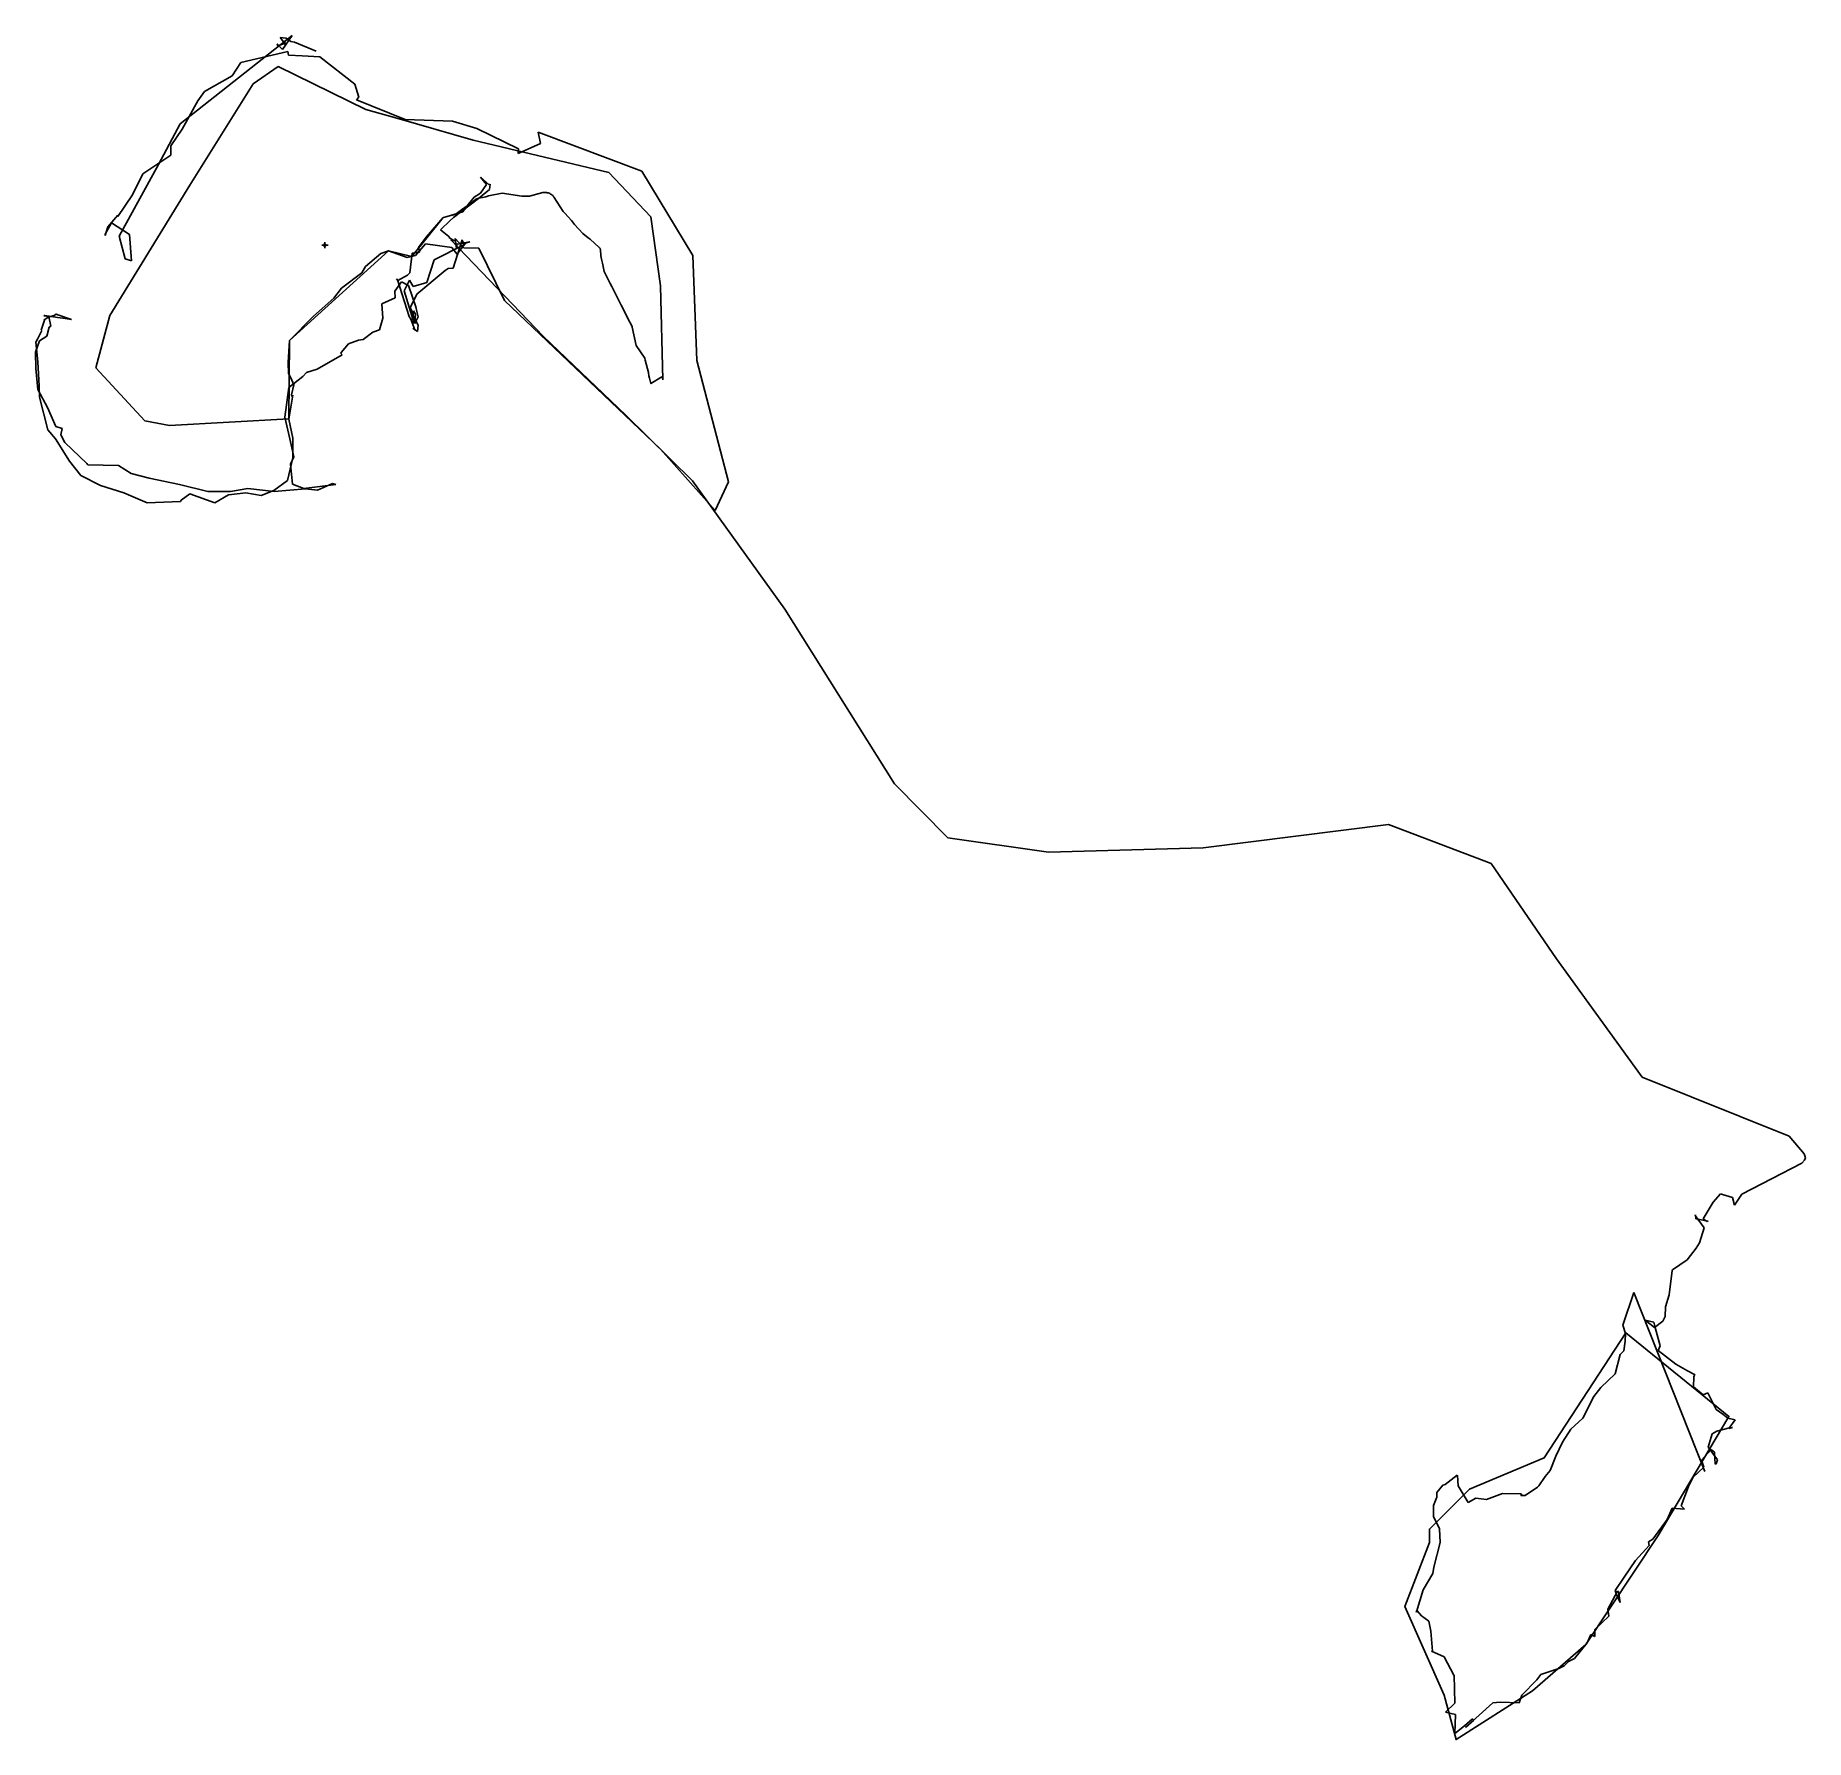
# Model space of a CAD drawing. Extents: x 547932 to 548651, y 1846278 to 1846970.
import ezdxf

# ---------------------------------------------------------------- set-up
doc = ezdxf.new("R2010")
doc.units = 0
for name, color, linetype in [('Default', 7, 'Continuous'), ('Level 1', 7, 'Continuous'), ('Level 11', 7, 'Continuous'), ('Level 25', 7, 'Continuous'), ('Unknown_Line_Type', 7, 'Continuous'), ('Unknown_Point_Feature', 7, 'Continuous')]:
    doc.layers.add(name, color=color, linetype=linetype)

# ---------------------------------------------------------------- blocks, each defined once
blk = doc.blocks.new('POINT_DISPLAY')
at = {"layer": 'Default'}
blk.add_line((0, 0), (0, 0), dxfattribs=at)

msp = doc.modelspace()

# ---------------------------------------------------------------- linework, layer by layer
at = {"layer": 'Level 1'}
msp.add_lwpolyline([(548577.7, 1846443.06), (548619.52, 1846409.12), (548590.83, 1846360.8), (548561.41, 1846316.63), (548539.82, 1846297.76), (548508.8, 1846277.99), (548504, 1846296), (548488, 1846332), (548498, 1846358), (548498, 1846363.39), (548514.31, 1846379.67), (548544.59, 1846392.3)], close=True, dxfattribs=at)
at = {"layer": 'Level 11'}
for p, q in [((548049.15, 1846884.45), (548048.53, 1846884.45)), ((548049.78, 1846885.08), (548049.15, 1846884.45)), ((548049.15, 1846884.45), (548049.78, 1846883.83)), ((548049.78, 1846885.7), (548049.78, 1846885.08)), ((548050.4, 1846884.45), (548049.78, 1846885.08)), ((548049.78, 1846883.83), (548050.4, 1846884.45)), ((548049.78, 1846883.83), (548049.78, 1846883.2)), ((548051.03, 1846884.45), (548050.4, 1846884.45))]:
    msp.add_line(p, q, dxfattribs=at)
msp.add_circle((548049.78, 1846884.45), 0.15, dxfattribs=at)
at = {"layer": 'Level 25'}
msp.add_lwpolyline([(548186.97, 1846829.86), (548186, 1846868), (548182, 1846896), (548165, 1846914), (548110, 1846927), (548079, 1846936), (548066.44, 1846939.46), (548030.8, 1846956.89), (548020.71, 1846949.86), (547994.9, 1846908.76), (547962.5, 1846855.95), (547956.87, 1846834.66), (547976.67, 1846813.19), (547986.65, 1846811.29), (548035.16, 1846814.01), (548035.39, 1846845.73), (548075.64, 1846882.11), (548085.02, 1846879.91), (548097.78, 1846895.68), (548102.61, 1846896.95), (548102.65, 1846896.98), (548102.68, 1846897.01), (548102.72, 1846897.04), (548102.75, 1846897.06), (548103.55, 1846897.54), (548105.22, 1846898.73), (548109.85, 1846902.03), (548110.94, 1846902.92), (548111.08, 1846903.03), (548111.22, 1846903.13), (548111.38, 1846903.22), (548111.55, 1846903.31), (548111.72, 1846903.38), (548111.9, 1846903.44), (548112.08, 1846903.49), (548112.27, 1846903.53), (548114.38, 1846903.9), (548115.08, 1846904.08), (548116.17, 1846904.43), (548121.72, 1846905.48), (548129.64, 1846904.39), (548132.82, 1846904.37), (548138.18, 1846905.87), (548139.3, 1846905.84), (548139.66, 1846905.81), (548140.02, 1846905.74), (548140.37, 1846905.65), (548140.72, 1846905.52), (548141.05, 1846905.38), (548141.36, 1846905.2), (548141.67, 1846905.01), (548141.95, 1846904.79), (548142.21, 1846904.55), (548142.45, 1846904.29), (548142.68, 1846904.02), (548142.86, 1846903.76), (548146.51, 1846898.16), (548146.72, 1846897.84), (548147.11, 1846897.37), (548149.78, 1846894.47), (548151.1, 1846892.81), (548154.49, 1846889.21), (548156.64, 1846887.41), (548157.37, 1846886.82), (548161.11, 1846883.55), (548161.19, 1846883.47), (548161.26, 1846883.38), (548161.32, 1846883.29), (548161.38, 1846883.2), (548161.43, 1846883.1), (548161.47, 1846883), (548161.51, 1846882.89), (548161.53, 1846882.78), (548161.55, 1846882.68), (548161.79, 1846880.13), (548162.04, 1846878.77), (548162.38, 1846877.12), (548163.16, 1846873.72), (548165.58, 1846868.85), (548166.2, 1846867.67), (548170.02, 1846860.04), (548171.86, 1846856.42), (548172.71, 1846854.71), (548174.41, 1846851.41), (548174.51, 1846851.17), (548176.14, 1846843.76), (548176.14, 1846843.76), (548179.55, 1846838.63), (548179.72, 1846837.81), (548181.11, 1846832.81), (548181.24, 1846831.46), (548181.43, 1846830.53), (548182.05, 1846828.26), (548186.51, 1846830.97), (548186.74, 1846830.6), (548186.97, 1846829.86)], dxfattribs=at)
at = {"layer": 'Unknown_Line_Type'}
for p, q in [((547991.06, 1846933.64), (548036.46, 1846969.57)), ((548034.71, 1846963.09), (548015.68, 1846958.59)), ((548032.59, 1846963.85), (548030.42, 1846966.09)), ((548030.42, 1846966.09), (548030.64, 1846965.29)), ((548030.64, 1846965.29), (548033.42, 1846966.33)), ((548033.34, 1846966.48), (548031.68, 1846968.66)), ((548031.68, 1846968.66), (548034.06, 1846968.51)), ((548036.46, 1846969.57), (548032.59, 1846963.85)), ((548033.89, 1846965.69), (548033.21, 1846967.34)), ((548033.21, 1846967.34), (548033.34, 1846966.48)), ((548033.42, 1846966.33), (548033.35, 1846965.87)), ((548033.35, 1846965.87), (548033.89, 1846965.69)), ((548034.06, 1846968.51), (548035.94, 1846967.03)), ((548035.04, 1846961.59), (548034.71, 1846963.09)), ((548035.94, 1846967.03), (548037.43, 1846966.87)), ((548037.43, 1846966.87), (548046.29, 1846963.11)), ((548015.68, 1846958.59), (548012.2, 1846953.1)), ((548040.56, 1846961.24), (548035.04, 1846961.59)), ((548047.73, 1846960.89), (548040.56, 1846961.24)), ((548061.87, 1846949.8), (548047.73, 1846960.89)), ((548012.2, 1846953.1), (548000.89, 1846946.74)), ((548063.47, 1846944.5), (548061.87, 1846949.8)), ((547998.16, 1846943.02), (547991.9, 1846931.54)), ((548000.89, 1846946.74), (547998.16, 1846943.02)), ((548062.61, 1846943.41), (548063.47, 1846944.5)), ((548082.36, 1846935.46), (548062.61, 1846943.41)), ((548101.61, 1846934.8), (548082.36, 1846935.46)), ((548111.47, 1846931.8), (548101.61, 1846934.8)), ((547982.21, 1846917.14), (547991.06, 1846933.64)), ((547991.9, 1846931.54), (547987.2, 1846924.75)), ((548128.34, 1846923.48), (548111.47, 1846931.8)), ((548178.45, 1846914.49), (548136.31, 1846930.24)), ((548136.31, 1846930.24), (548137.27, 1846925.64)), ((547987.2, 1846920.98), (547975.94, 1846913.39)), ((547987.2, 1846924.75), (547987.2, 1846920.98)), ((548137.27, 1846925.64), (548128.2, 1846921.65)), ((548128.2, 1846921.65), (548128.34, 1846923.48)), ((547966.25, 1846888.16), (547982.21, 1846917.14)), ((547975.94, 1846913.39), (547971.75, 1846904.82)), ((548199.09, 1846880.31), (548178.45, 1846914.49)), ((548112.96, 1846905.53), (548110.31, 1846903.9)), ((548112.14, 1846903.4), (548116.62, 1846907.08)), ((548116.46, 1846908.97), (548112.88, 1846912.05)), ((548112.88, 1846912.05), (548115.32, 1846909.04)), ((548115.32, 1846909.04), (548112.96, 1846905.53)), ((548116.78, 1846909.2), (548116.46, 1846908.97)), ((548116.62, 1846907.08), (548116.78, 1846909.2)), ((547971.75, 1846904.82), (547965.76, 1846896.13)), ((548101.93, 1846895.62), (548112.14, 1846903.4)), ((548107, 1846899.79), (548105.7, 1846897.97)), ((548110.31, 1846903.9), (548107, 1846899.79)), ((547961.74, 1846891.82), (547960.56, 1846888.43)), ((547960.61, 1846888.92), (547963.1, 1846893.51)), ((547965.73, 1846896.66), (547961.74, 1846891.82)), ((547963.1, 1846893.51), (547970.41, 1846888.81)), ((547965.76, 1846896.13), (547965.73, 1846896.66)), ((548097.78, 1846895.68), (548090.87, 1846887.66)), ((548096.62, 1846890.61), (548100.55, 1846894.5)), ((548098.38, 1846895.8), (548097.78, 1846895.68)), ((548105.7, 1846897.97), (548098.38, 1846895.8)), ((548100.55, 1846894.5), (548101.93, 1846895.62)), ((547960.56, 1846888.43), (547960.61, 1846888.92)), ((547968.73, 1846878.87), (547966.25, 1846888.16)), ((547970.41, 1846888.81), (547971.22, 1846878.08)), ((548086.58, 1846880.29), (548090.54, 1846885.03)), ((548088.85, 1846884.98), (548087.79, 1846883.45)), ((548090.87, 1846887.66), (548088.85, 1846884.98)), ((548090.54, 1846885.03), (548101.33, 1846883.48)), ((548106.1, 1846884.61), (548094.17, 1846878.47)), ((548100.08, 1846887.96), (548096.62, 1846890.61)), ((548100.45, 1846887.32), (548100.08, 1846887.96)), ((548102.41, 1846886.2), (548100.45, 1846887.32)), ((548138.44, 1846847.42), (548100.92, 1846886.6)), ((548100.92, 1846886.6), (548102.41, 1846886.2)), ((548101.85, 1846875.05), (548105.49, 1846886.57)), ((548103.13, 1846883.14), (548102.67, 1846887.16)), ((548102.67, 1846887.16), (548106.21, 1846883.35)), ((548103.35, 1846884.86), (548103.13, 1846883.14)), ((548103.24, 1846880.67), (548106.85, 1846885.22)), ((548108.6, 1846885.74), (548103.35, 1846884.86)), ((548105.49, 1846886.57), (548105.67, 1846885.32)), ((548105.67, 1846885.32), (548105.73, 1846886.21)), ((548105.73, 1846886.21), (548106.1, 1846884.61)), ((548106.85, 1846885.22), (548108.6, 1846885.74)), ((547971.22, 1846878.08), (547968.73, 1846878.87)), ((548066.28, 1846875.82), (548072.46, 1846881.11)), ((548072.46, 1846881.11), (548075.64, 1846882.11)), ((548075.64, 1846882.11), (548083.14, 1846879.46)), ((548083.14, 1846879.46), (548086.58, 1846880.29)), ((548085.16, 1846881.15), (548084.27, 1846873.26)), ((548088.22, 1846881.65), (548085.16, 1846881.15)), ((548087.79, 1846883.45), (548088.22, 1846881.65)), ((548094.17, 1846878.47), (548091.1, 1846869.25)), ((548101.33, 1846883.48), (548103.73, 1846880.35)), ((548103.73, 1846880.35), (548103.24, 1846880.67)), ((548106.21, 1846883.35), (548112.2, 1846883.19)), ((548112.2, 1846883.19), (548122.67, 1846861.98)), ((548200.73, 1846837.69), (548199.09, 1846880.31)), ((548056.46, 1846866.95), (548064.78, 1846873.17)), ((548064.78, 1846873.17), (548066.28, 1846875.82)), ((548080.86, 1846869.51), (548078.11, 1846865.81)), ((548079.32, 1846870.1), (548078.85, 1846870.8)), ((548078.85, 1846870.8), (548079.28, 1846870.37)), ((548079.28, 1846870.37), (548083.99, 1846855.54)), ((548083.34, 1846872.24), (548079.32, 1846870.1)), ((548083.66, 1846868.06), (548080.86, 1846869.51)), ((548084.05, 1846870.22), (548081.98, 1846865.91)), ((548084.27, 1846873.26), (548083.34, 1846872.24)), ((548085.64, 1846867.72), (548084.05, 1846870.22)), ((548087.04, 1846864.53), (548098.61, 1846874.21)), ((548098.61, 1846874.21), (548099.84, 1846874.95)), ((548099.84, 1846874.95), (548101.85, 1846875.05)), ((548045.08, 1846855.61), (548053.38, 1846862.92)), ((548053.38, 1846862.92), (548056.46, 1846866.95)), ((548078.34, 1846863.07), (548072.85, 1846860.64)), ((548078.11, 1846865.81), (548078.34, 1846863.07)), ((548081.98, 1846865.91), (548086.01, 1846852.68)), ((548086.72, 1846859.46), (548083.66, 1846868.06)), ((548084.31, 1846858.95), (548087.04, 1846864.53)), ((548091.1, 1846869.25), (548085.64, 1846867.72)), ((547935.67, 1846855.83), (547935.87, 1846855.86)), ((547937.75, 1846855.52), (547935.67, 1846855.83)), ((547937.44, 1846855.19), (547935.73, 1846854)), ((547935.87, 1846855.86), (547936.17, 1846855.85)), ((547936.17, 1846855.85), (547940.39, 1846855.29)), ((547939.94, 1846855.96), (547937.44, 1846855.19)), ((547938.6, 1846851.63), (547937.75, 1846855.52)), ((547940.91, 1846856.61), (547939.94, 1846855.96)), ((547940.39, 1846855.29), (547941.25, 1846855.09)), ((547940.92, 1846856.32), (547940.91, 1846856.61)), ((547946.9, 1846854.32), (547940.92, 1846856.32)), ((547941.25, 1846855.09), (547943.35, 1846854.84)), ((548035.39, 1846845.73), (548045.08, 1846855.61)), ((548072.85, 1846860.64), (548073.23, 1846854.86)), ((548083.99, 1846855.54), (548084.6, 1846854.38)), ((548085.34, 1846857.31), (548084.31, 1846858.95)), ((548084.93, 1846857.28), (548085.34, 1846857.31)), ((548087.66, 1846852.01), (548084.93, 1846857.28)), ((548085.3, 1846854.13), (548085.78, 1846857.76)), ((548086.21, 1846855.47), (548085.3, 1846854.13)), ((548085.78, 1846857.76), (548086.47, 1846856.51)), ((548085.96, 1846854.17), (548086.21, 1846855.47)), ((548086.47, 1846856.51), (548086.23, 1846852.68)), ((548086.23, 1846852.68), (548087.58, 1846855.39)), ((548087.09, 1846857.54), (548086.72, 1846859.46)), ((548087.58, 1846855.39), (548087.09, 1846857.54)), ((548122.67, 1846861.98), (548185.98, 1846801.65)), ((547934.93, 1846849.75), (547933.17, 1846846.29)), ((547935.98, 1846854.03), (547934.62, 1846849.99)), ((547934.62, 1846849.99), (547934.93, 1846849.75)), ((547935.73, 1846854), (547935.98, 1846854.03)), ((547936.86, 1846847.51), (547937.85, 1846851.22)), ((547937.85, 1846851.22), (547938.6, 1846851.63)), ((547943.35, 1846854.84), (547946.9, 1846854.32)), ((548069.26, 1846849.19), (548065.26, 1846846.13)), ((548071.94, 1846850.04), (548069.26, 1846849.19)), ((548073.23, 1846854.86), (548071.94, 1846850.04)), ((548084.6, 1846854.38), (548086.33, 1846850.07)), ((548086.33, 1846850.07), (548085.45, 1846850.76)), ((548085.45, 1846850.76), (548087.36, 1846849.43)), ((548086.01, 1846852.68), (548085.96, 1846854.17)), ((548087.36, 1846849.43), (548087.66, 1846852.01)), ((547932.28, 1846841.03), (547934, 1846845.63)), ((547932.4, 1846834.43), (547932.28, 1846841.03)), ((547933.17, 1846846.29), (547932.41, 1846845.09)), ((547932.41, 1846845.09), (547933.21, 1846837.12)), ((547934, 1846845.63), (547936.86, 1846847.51)), ((548034.88, 1846836.85), (548035.39, 1846845.73)), ((548056.33, 1846840.93), (548056.21, 1846840.5)), ((548059.28, 1846844.39), (548056.33, 1846840.93)), ((548063.36, 1846845.87), (548059.28, 1846844.39)), ((548065.26, 1846846.13), (548063.36, 1846845.87)), ((548171.87, 1846815.51), (548138.44, 1846847.42)), ((547933.32, 1846825.81), (547932.4, 1846834.43)), ((547933.21, 1846837.12), (547933.75, 1846827.25)), ((548034.93, 1846832.42), (548034.88, 1846836.85)), ((548046.6, 1846834.12), (548042.36, 1846832.78)), ((548056.79, 1846839.98), (548046.6, 1846834.12)), ((548056.21, 1846840.5), (548056.79, 1846839.98)), ((548213.52, 1846788.4), (548200.73, 1846837.69)), ((547933.75, 1846827.25), (547933.96, 1846822.82)), ((548035.11, 1846826.65), (548033.46, 1846814.59)), ((548035.93, 1846830.57), (548034.93, 1846832.42)), ((548040.77, 1846831.12), (548035.11, 1846826.65)), ((548037.2, 1846827.71), (548035.93, 1846830.57)), ((548036.28, 1846823.74), (548037.2, 1846827.71)), ((548042.36, 1846832.78), (548040.77, 1846831.12)), ((547937.2, 1846818.58), (547933.32, 1846825.81)), ((547933.96, 1846822.82), (547937.34, 1846809.55)), ((548035.15, 1846813.87), (548036.72, 1846823.64)), ((548036.47, 1846823.04), (548036.28, 1846823.74)), ((548036.72, 1846823.64), (548036.47, 1846823.04)), ((547940.62, 1846810.88), (547937.2, 1846818.58)), ((548033.46, 1846814.59), (548035.6, 1846805.89)), ((548036.77, 1846806.14), (548035.15, 1846813.87)), ((548198.91, 1846788.79), (548171.87, 1846815.51)), ((547937.34, 1846809.55), (547940.4, 1846805.82)), ((547940.4, 1846805.82), (547946.13, 1846796.73)), ((547943.14, 1846810.11), (547940.62, 1846810.88)), ((547942.66, 1846807.44), (547943.14, 1846810.11)), ((547944.28, 1846804.36), (547942.66, 1846807.44)), ((548035.6, 1846805.89), (548037.13, 1846798.51)), ((548036.82, 1846798.17), (548036.77, 1846806.14)), ((547953.14, 1846795.9), (547944.28, 1846804.36)), ((548034.56, 1846788.91), (548036.82, 1846798.17)), ((548037.13, 1846798.51), (548035.8, 1846795.57)), ((548185.98, 1846801.65), (548208.16, 1846776.79)), ((547946.13, 1846796.73), (547950.69, 1846790.97)), ((547950.69, 1846790.97), (547958.74, 1846786.93)), ((547953.57, 1846795.29), (547953.14, 1846795.9)), ((547966.04, 1846795.05), (547953.57, 1846795.29)), ((547971.1, 1846791.75), (547966.04, 1846795.05)), ((547978.45, 1846789.9), (547971.1, 1846791.75)), ((548035.8, 1846795.57), (548036.64, 1846787.47)), ((547958.74, 1846786.93), (547968.13, 1846784)), ((547968.13, 1846784), (547977.7, 1846779.87)), ((547990.8, 1846787.33), (547978.45, 1846789.9)), ((548002.26, 1846784.44), (547990.8, 1846787.33)), ((547991.47, 1846780.9), (547994.99, 1846783.52)), ((547994.99, 1846783.52), (548005.16, 1846779.83)), ((548011.43, 1846784.47), (548002.26, 1846784.44)), ((548005.16, 1846779.83), (548010.69, 1846783.15)), ((548010.69, 1846783.15), (548017.69, 1846783.9)), ((548018.53, 1846785.65), (548011.43, 1846784.47)), ((548017.69, 1846783.9), (548023.86, 1846782.88)), ((548029.21, 1846784.53), (548018.53, 1846785.65)), ((548023.86, 1846782.88), (548029.03, 1846784.83)), ((548029.03, 1846784.83), (548034.56, 1846788.91)), ((548041.85, 1846785.62), (548029.21, 1846784.53)), ((548036.64, 1846787.47), (548041.25, 1846785.7)), ((548041.25, 1846785.7), (548054.22, 1846787.31)), ((548046.74, 1846785.06), (548041.85, 1846785.62)), ((548052.83, 1846787.66), (548046.74, 1846785.06)), ((548054.22, 1846787.31), (548052.83, 1846787.66)), ((548236.39, 1846736.68), (548198.91, 1846788.79)), ((548208.16, 1846776.79), (548213.52, 1846788.4)), ((547977.7, 1846779.87), (547991.23, 1846780.38)), ((547991.23, 1846780.38), (547991.47, 1846780.9)), ((548280.91, 1846665.9), (548236.39, 1846736.68)), ((548302.54, 1846643.96), (548280.91, 1846665.9)), ((548481.43, 1846649.3), (548406.13, 1846639.89)), ((548523.09, 1846633.48), (548481.43, 1846649.3)), ((548343.4, 1846638.11), (548302.54, 1846643.96)), ((548406.13, 1846639.89), (548343.4, 1846638.11)), ((548549.6, 1846594.81), (548523.09, 1846633.48)), ((548584.4, 1846546.77), (548549.6, 1846594.81)), ((548644.05, 1846522.87), (548584.4, 1846546.77)), ((548650.03, 1846515.66), (548644.05, 1846522.87)), ((548624.81, 1846499.27), (548649.07, 1846511.9)), ((548649.07, 1846511.9), (548650.21, 1846513.07)), ((548650.66, 1846514.13), (548650.03, 1846515.66)), ((548650.21, 1846513.07), (548650.66, 1846514.13)), ((548609.04, 1846489.35), (548613.18, 1846496.06)), ((548613.18, 1846496.06), (548616.18, 1846499.48)), ((548616.18, 1846499.48), (548616.9, 1846499.13)), ((548616.9, 1846499.13), (548621.04, 1846497.98)), ((548621.04, 1846497.98), (548621.79, 1846494.8)), ((548621.79, 1846494.8), (548624.81, 1846499.27)), ((548605.78, 1846490.63), (548605.97, 1846490.9)), ((548609.56, 1846485.68), (548605.78, 1846490.63)), ((548605.97, 1846490.9), (548606.08, 1846489.29)), ((548606.08, 1846489.29), (548611.15, 1846488.34)), ((548610.66, 1846488.26), (548609.04, 1846489.35)), ((548607.61, 1846479.62), (548609.56, 1846485.68)), ((548611.15, 1846488.34), (548610.66, 1846488.26)), ((548602.55, 1846472.66), (548606.24, 1846477.44)), ((548606.24, 1846477.44), (548607.61, 1846479.62)), ((548595.33, 1846458.52), (548596.48, 1846468.39)), ((548596.48, 1846468.39), (548596.71, 1846468.63)), ((548596.71, 1846468.63), (548602.55, 1846472.66)), ((548580.99, 1846459.44), (548576.55, 1846446.2)), ((548609.82, 1846386.75), (548580.99, 1846459.44)), ((548593.68, 1846449.73), (548593.74, 1846453.63)), ((548593.74, 1846453.63), (548595.33, 1846458.52)), ((548576.55, 1846446.2), (548577.54, 1846442.81)), ((548589.1, 1846447.34), (548585.57, 1846448.16)), ((548585.57, 1846448.16), (548589.33, 1846445.24)), ((548589.64, 1846445.22), (548589.1, 1846447.34)), ((548589.33, 1846445.24), (548592.76, 1846447.81)), ((548592.76, 1846447.81), (548593.68, 1846449.73)), ((548577.37, 1846439.62), (548576.91, 1846435.77)), ((548577.54, 1846442.81), (548577.37, 1846439.62)), ((548591.67, 1846437.77), (548589.64, 1846445.22)), ((548575.45, 1846434.28), (548573.39, 1846426.41)), ((548576.91, 1846435.77), (548575.45, 1846434.28)), ((548590.89, 1846435.91), (548591.67, 1846437.77)), ((548598.01, 1846430.39), (548590.89, 1846435.91)), ((548573.39, 1846426.41), (548567.62, 1846420.93)), ((548602.71, 1846427.61), (548598.01, 1846430.39)), ((548605.51, 1846426.15), (548602.71, 1846427.61)), ((548605.22, 1846421.16), (548605.26, 1846425.24)), ((548605.26, 1846425.24), (548605.77, 1846426.25)), ((548605.77, 1846426.25), (548605.51, 1846426.15)), ((548564.69, 1846417.22), (548560.32, 1846408.39)), ((548567.62, 1846420.93), (548564.69, 1846417.22)), ((548609.06, 1846417.92), (548605.22, 1846421.16)), ((548610.94, 1846418.7), (548609.06, 1846417.92)), ((548614.31, 1846411.94), (548610.94, 1846418.7)), ((548617.09, 1846410.1), (548614.31, 1846411.94)), ((548619.08, 1846408.42), (548617.09, 1846410.1)), ((548555.33, 1846403.98), (548552.04, 1846398.65)), ((548560.32, 1846408.39), (548555.33, 1846403.98)), ((548612.78, 1846402.02), (548614.66, 1846403.09)), ((548614.66, 1846403.09), (548619.72, 1846404.46)), ((548622.14, 1846407.7), (548619.08, 1846408.42)), ((548619.53, 1846404.24), (548622.14, 1846407.7)), ((548621.04, 1846404.63), (548619.53, 1846404.24)), ((548619.72, 1846404.46), (548621.04, 1846404.63)), ((548552.04, 1846398.65), (548549.25, 1846392.99)), ((548608.37, 1846391.36), (548612.34, 1846395.69)), ((548611.08, 1846396.64), (548612.78, 1846402.02)), ((548614.9, 1846391.57), (548611.08, 1846396.64)), ((548612.34, 1846395.69), (548613.75, 1846394.58)), ((548549.25, 1846392.99), (548547.02, 1846387.17)), ((548605.09, 1846384.53), (548609.31, 1846388.49)), ((548609.31, 1846388.49), (548608.37, 1846391.36)), ((548613.75, 1846394.58), (548613.92, 1846389.74)), ((548613.92, 1846389.74), (548614.39, 1846389.85)), ((548614.39, 1846389.85), (548614.9, 1846391.57)), ((548503.47, 1846381.29), (548500.99, 1846378.24)), ((548504.37, 1846381.46), (548503.47, 1846381.29)), ((548509.25, 1846385.3), (548504.37, 1846381.46)), ((548509.36, 1846385.2), (548509.25, 1846385.3)), ((548509.71, 1846380.91), (548509.36, 1846385.2)), ((548513.78, 1846374.26), (548509.71, 1846380.91)), ((548542.35, 1846381.01), (548541.82, 1846380.4)), ((548544.96, 1846384.82), (548542.35, 1846381.01)), ((548547.02, 1846387.17), (548544.96, 1846384.82)), ((548600.15, 1846372.92), (548603.14, 1846380.76)), ((548603.14, 1846380.76), (548605.09, 1846384.53)), ((548501.01, 1846376.4), (548499.66, 1846372.97)), ((548500.99, 1846378.24), (548501.01, 1846376.4)), ((548516.79, 1846375.91), (548513.78, 1846374.26)), ((548521.13, 1846375.38), (548516.79, 1846375.91)), ((548527.72, 1846377.89), (548521.13, 1846375.38)), ((548535.32, 1846377.79), (548527.72, 1846377.89)), ((548535.11, 1846376.99), (548535.32, 1846377.79)), ((548536.88, 1846377.08), (548535.11, 1846376.99)), ((548541.82, 1846380.4), (548536.88, 1846377.08)), ((548499.66, 1846372.97), (548499.64, 1846368.57)), ((548499.64, 1846368.57), (548502.04, 1846363.57)), ((548588.73, 1846359.32), (548594.53, 1846367.24)), ((548594.53, 1846367.24), (548596.48, 1846371.9)), ((548596.48, 1846371.9), (548601.57, 1846371.55)), ((548601.57, 1846371.55), (548600.15, 1846372.92)), ((548502.04, 1846363.57), (548502.35, 1846357.94)), ((548586.87, 1846358.2), (548588.73, 1846359.32)), ((548502.35, 1846357.94), (548499.73, 1846347.9)), ((548581.67, 1846350.62), (548587.23, 1846356.79)), ((548587.23, 1846356.79), (548586.87, 1846358.2)), ((548499.34, 1846345.41), (548495.49, 1846338.71)), ((548499.73, 1846347.9), (548499.34, 1846345.41)), ((548577.07, 1846343.91), (548581.67, 1846350.62)), ((548495.49, 1846338.71), (548492.78, 1846329.78)), ((548570.35, 1846330.93), (548574.36, 1846338.19)), ((548573.39, 1846338.54), (548577.07, 1846343.91)), ((548573.98, 1846336.93), (548573.39, 1846338.54)), ((548574.36, 1846338.19), (548574.7, 1846338.03)), ((548574.7, 1846338.03), (548575.36, 1846333.57)), ((548570.82, 1846328.14), (548570.35, 1846330.93)), ((548575.36, 1846333.57), (548573.98, 1846336.93)), ((548492.43, 1846329.78), (548493.09, 1846330.18)), ((548492.78, 1846329.78), (548492.43, 1846329.78)), ((548493.09, 1846330.18), (548494.82, 1846328.16)), ((548494.82, 1846328.16), (548497.73, 1846326.1)), ((548497.73, 1846326.1), (548498.56, 1846322.02)), ((548565.1, 1846322.61), (548570.82, 1846328.14)), ((548498.56, 1846322.02), (548499.3, 1846313.82)), ((548556.83, 1846310.92), (548562.03, 1846317.2)), ((548562.03, 1846317.2), (548563.45, 1846320.68)), ((548563.45, 1846320.68), (548565.07, 1846319.85)), ((548565.07, 1846319.85), (548565.1, 1846322.61)), ((548499.3, 1846313.82), (548498.81, 1846313.91)), ((548498.81, 1846313.91), (548504.05, 1846311.53)), ((548504.05, 1846311.53), (548507.93, 1846304.17)), ((548552.65, 1846307.92), (548554.47, 1846309.64)), ((548554.47, 1846309.64), (548556.83, 1846310.92)), ((548507.93, 1846304.17), (548508, 1846304.2)), ((548508, 1846304.2), (548508.27, 1846292.71)), ((548535.45, 1846296.06), (548541.63, 1846302.29)), ((548541.63, 1846302.29), (548543.22, 1846304.44)), ((548543.22, 1846304.44), (548550.54, 1846306.9)), ((548550.54, 1846306.9), (548552.65, 1846307.92)), ((548534.44, 1846292.86), (548535.45, 1846296.06)), ((548508.27, 1846292.71), (548504.49, 1846289.14)), ((548504.49, 1846289.14), (548508.58, 1846288.24)), ((548508.58, 1846288.24), (548508.3, 1846280.51)), ((548512.58, 1846282.87), (548523.8, 1846292.95)), ((548523.8, 1846292.95), (548526.69, 1846293.23)), ((548526.69, 1846293.23), (548534.44, 1846292.86)), ((548508.3, 1846280.51), (548512.3, 1846283.63)), ((548512.3, 1846283.63), (548515.5, 1846286.41)), ((548516.06, 1846285.92), (548512.58, 1846282.87)), ((548515.5, 1846286.41), (548516.06, 1846285.92))]:
    msp.add_line(p, q, dxfattribs=at)

# ---------------------------------------------------------------- block references
at = {"layer": 'Unknown_Point_Feature', "xscale": 0.1, "yscale": 0.10000000000000002}
for p in [(548030.42, 1846966.09), (548030.64, 1846965.29), (548031.68, 1846968.66), (548032.59, 1846963.85), (548033.21, 1846967.34), (548033.34, 1846966.48), (548033.35, 1846965.87), (548033.42, 1846966.33), (548033.89, 1846965.69), (548034.06, 1846968.51), (548034.71, 1846963.09), (548035.94, 1846967.03), (548036.46, 1846969.57), (548037.43, 1846966.87), (548046.29, 1846963.11), (548015.68, 1846958.59), (548035.04, 1846961.59), (548040.56, 1846961.24), (548047.73, 1846960.89), (548012.2, 1846953.1), (548061.87, 1846949.8), (547998.16, 1846943.02), (548000.89, 1846946.74), (548062.61, 1846943.41), (548063.47, 1846944.5), (548082.36, 1846935.46), (548101.61, 1846934.8), (547991.06, 1846933.64), (547991.9, 1846931.54), (548111.47, 1846931.8), (548136.31, 1846930.24), (547987.2, 1846924.75), (547987.2, 1846920.98), (548128.2, 1846921.65), (548128.34, 1846923.48), (548137.27, 1846925.64), (547975.94, 1846913.39), (547982.21, 1846917.14), (548178.45, 1846914.49), (548112.88, 1846912.05), (548112.96, 1846905.53), (548115.32, 1846909.04), (548116.46, 1846908.97), (548116.62, 1846907.08), (548116.78, 1846909.2), (547971.75, 1846904.82), (548107, 1846899.79), (548110.31, 1846903.9), (548112.14, 1846903.4), (547961.74, 1846891.82), (547963.1, 1846893.51), (547965.73, 1846896.66), (547965.76, 1846896.13), (548097.78, 1846895.68), (548098.38, 1846895.8), (548100.55, 1846894.5), (548101.93, 1846895.62), (548105.7, 1846897.97), (547960.56, 1846888.43), (547960.61, 1846888.92), (547966.25, 1846888.16), (547970.41, 1846888.81), (548088.85, 1846884.98), (548090.54, 1846885.03), (548090.87, 1846887.66), (548096.62, 1846890.61), (548100.08, 1846887.96), (548100.45, 1846887.32), (548100.92, 1846886.6), (548102.41, 1846886.2), (548102.67, 1846887.16), (548103.35, 1846884.86), (548105.49, 1846886.57), (548105.67, 1846885.32), (548105.73, 1846886.21), (548106.1, 1846884.61), (548106.85, 1846885.22), (548108.6, 1846885.74), (547968.73, 1846878.87), (547971.22, 1846878.08), (548072.46, 1846881.11), (548075.64, 1846882.11), (548083.14, 1846879.46), (548085.16, 1846881.15), (548086.58, 1846880.29), (548087.79, 1846883.45), (548088.22, 1846881.65), (548094.17, 1846878.47), (548101.33, 1846883.48), (548103.13, 1846883.14), (548103.24, 1846880.67), (548103.73, 1846880.35), (548106.21, 1846883.35), (548112.2, 1846883.19), (548199.09, 1846880.31), (548064.78, 1846873.17), (548066.28, 1846875.82), (548078.85, 1846870.8), (548079.28, 1846870.37), (548079.32, 1846870.1), (548080.86, 1846869.51), (548083.34, 1846872.24), (548084.05, 1846870.22), (548084.27, 1846873.26), (548098.61, 1846874.21), (548099.84, 1846874.95), (548101.85, 1846875.05), (548053.38, 1846862.92), (548056.46, 1846866.95), (548078.11, 1846865.81), (548078.34, 1846863.07), (548081.98, 1846865.91), (548083.66, 1846868.06), (548085.64, 1846867.72), (548087.04, 1846864.53), (548091.1, 1846869.25), (547935.67, 1846855.83), (547935.87, 1846855.86), (547936.17, 1846855.85), (547937.44, 1846855.19), (547937.75, 1846855.52), (547939.94, 1846855.96), (547940.39, 1846855.29), (547940.91, 1846856.61), (547940.92, 1846856.32), (547941.25, 1846855.09), (548045.08, 1846855.61), (548072.85, 1846860.64), (548083.99, 1846855.54), (548084.31, 1846858.95), (548084.93, 1846857.28), (548085.34, 1846857.31), (548085.78, 1846857.76), (548086.21, 1846855.47), (548086.47, 1846856.51), (548086.72, 1846859.46), (548087.09, 1846857.54), (548087.58, 1846855.39), (548122.67, 1846861.98), (547934.62, 1846849.99), (547934.93, 1846849.75), (547935.73, 1846854), (547935.98, 1846854.03), (547937.85, 1846851.22), (547938.6, 1846851.63), (547943.35, 1846854.84), (547946.9, 1846854.32), (548069.26, 1846849.19), (548071.94, 1846850.04), (548073.23, 1846854.86), (548084.6, 1846854.38), (548085.3, 1846854.13), (548085.45, 1846850.76), (548085.96, 1846854.17), (548086.01, 1846852.68), (548086.23, 1846852.68), (548086.33, 1846850.07), (548087.36, 1846849.43), (548087.66, 1846852.01), (547932.28, 1846841.03), (547932.41, 1846845.09), (547933.17, 1846846.29), (547934, 1846845.63), (547936.86, 1846847.51), (548035.39, 1846845.73), (548056.33, 1846840.93), (548059.28, 1846844.39), (548063.36, 1846845.87), (548065.26, 1846846.13), (548138.44, 1846847.42), (547932.4, 1846834.43), (547933.21, 1846837.12), (548034.88, 1846836.85), (548046.6, 1846834.12), (548056.21, 1846840.5), (548056.79, 1846839.98), (548200.73, 1846837.69), (547933.75, 1846827.25), (548034.93, 1846832.42), (548035.11, 1846826.65), (548035.93, 1846830.57), (548037.2, 1846827.71), (548040.77, 1846831.12), (548042.36, 1846832.78), (547933.32, 1846825.81), (547933.96, 1846822.82), (548036.28, 1846823.74), (548036.47, 1846823.04), (548036.72, 1846823.64), (547937.2, 1846818.58), (548033.46, 1846814.59), (548035.15, 1846813.87), (548171.87, 1846815.51), (547937.34, 1846809.55), (547940.4, 1846805.82), (547940.62, 1846810.88), (547942.66, 1846807.44), (547943.14, 1846810.11), (548035.6, 1846805.89), (548036.77, 1846806.14), (547944.28, 1846804.36), (548036.82, 1846798.17), (548037.13, 1846798.51), (548185.98, 1846801.65), (547946.13, 1846796.73), (547950.69, 1846790.97), (547953.14, 1846795.9), (547953.57, 1846795.29), (547966.04, 1846795.05), (547971.1, 1846791.75), (548035.8, 1846795.57), (547958.74, 1846786.93), (547968.13, 1846784), (547978.45, 1846789.9), (547990.8, 1846787.33), (547994.99, 1846783.52), (548002.26, 1846784.44), (548010.69, 1846783.15), (548011.43, 1846784.47), (548017.69, 1846783.9), (548018.53, 1846785.65), (548029.03, 1846784.83), (548029.21, 1846784.53), (548034.56, 1846788.91), (548036.64, 1846787.47), (548041.25, 1846785.7), (548041.85, 1846785.62), (548046.74, 1846785.06), (548052.83, 1846787.66), (548054.22, 1846787.31), (548198.91, 1846788.79), (548213.52, 1846788.4), (547977.7, 1846779.87), (547991.23, 1846780.38), (547991.47, 1846780.9), (548005.16, 1846779.83), (548023.86, 1846782.88), (548208.16, 1846776.79), (548236.39, 1846736.68), (548280.91, 1846665.9), (548481.43, 1846649.3), (548302.54, 1846643.96), (548406.13, 1846639.89), (548343.4, 1846638.11), (548523.09, 1846633.48), (548549.6, 1846594.81), (548584.4, 1846546.77), (548644.05, 1846522.87), (548649.07, 1846511.9), (548650.03, 1846515.66), (548650.21, 1846513.07), (548650.66, 1846514.13), (548613.18, 1846496.06), (548616.18, 1846499.48), (548616.9, 1846499.13), (548621.04, 1846497.98), (548624.81, 1846499.27), (548605.78, 1846490.63), (548605.97, 1846490.9), (548606.08, 1846489.29), (548609.04, 1846489.35), (548621.79, 1846494.8), (548609.56, 1846485.68), (548610.66, 1846488.26), (548611.15, 1846488.34), (548606.24, 1846477.44), (548607.61, 1846479.62), (548596.48, 1846468.39), (548596.71, 1846468.63), (548602.55, 1846472.66), (548580.99, 1846459.44), (548593.74, 1846453.63), (548595.33, 1846458.52), (548576.55, 1846446.2), (548585.57, 1846448.16), (548589.1, 1846447.34), (548592.76, 1846447.81), (548593.68, 1846449.73), (548577.37, 1846439.62), (548577.54, 1846442.81), (548589.33, 1846445.24), (548589.64, 1846445.22), (548575.45, 1846434.28), (548576.91, 1846435.77), (548590.89, 1846435.91), (548591.67, 1846437.77), (548573.39, 1846426.41), (548598.01, 1846430.39), (548602.71, 1846427.61), (548605.26, 1846425.24), (548605.51, 1846426.15), (548605.77, 1846426.25), (548564.69, 1846417.22), (548567.62, 1846420.93), (548605.22, 1846421.16), (548609.06, 1846417.92), (548610.94, 1846418.7), (548614.31, 1846411.94), (548617.09, 1846410.1), (548555.33, 1846403.98), (548560.32, 1846408.39), (548614.66, 1846403.09), (548619.08, 1846408.42), (548619.53, 1846404.24), (548619.72, 1846404.46), (548621.04, 1846404.63), (548622.14, 1846407.7), (548552.04, 1846398.65), (548611.08, 1846396.64), (548612.34, 1846395.69), (548612.78, 1846402.02), (548549.25, 1846392.99), (548608.37, 1846391.36), (548609.31, 1846388.49), (548613.75, 1846394.58), (548613.92, 1846389.74), (548614.39, 1846389.85), (548614.9, 1846391.57), (548503.47, 1846381.29), (548504.37, 1846381.46), (548509.25, 1846385.3), (548509.36, 1846385.2), (548509.71, 1846380.91), (548542.35, 1846381.01), (548544.96, 1846384.82), (548547.02, 1846387.17), (548603.14, 1846380.76), (548605.09, 1846384.53), (548500.99, 1846378.24), (548501.01, 1846376.4), (548513.78, 1846374.26), (548516.79, 1846375.91), (548521.13, 1846375.38), (548527.72, 1846377.89), (548535.11, 1846376.99), (548535.32, 1846377.79), (548536.88, 1846377.08), (548541.82, 1846380.4), (548499.64, 1846368.57), (548499.66, 1846372.97), (548594.53, 1846367.24), (548596.48, 1846371.9), (548600.15, 1846372.92), (548601.57, 1846371.55), (548502.04, 1846363.57), (548588.73, 1846359.32), (548502.35, 1846357.94), (548586.87, 1846358.2), (548587.23, 1846356.79), (548499.34, 1846345.41), (548499.73, 1846347.9), (548581.67, 1846350.62), (548495.49, 1846338.71), (548573.39, 1846338.54), (548574.36, 1846338.19), (548574.7, 1846338.03), (548577.07, 1846343.91), (548570.35, 1846330.93), (548573.98, 1846336.93), (548575.36, 1846333.57), (548492.43, 1846329.78), (548492.78, 1846329.78), (548493.09, 1846330.18), (548494.82, 1846328.16), (548497.73, 1846326.1), (548570.82, 1846328.14), (548498.56, 1846322.02), (548562.03, 1846317.2), (548563.45, 1846320.68), (548565.07, 1846319.85), (548565.1, 1846322.61), (548498.81, 1846313.91), (548499.3, 1846313.82), (548504.05, 1846311.53), (548554.47, 1846309.64), (548556.83, 1846310.92), (548507.93, 1846304.17), (548508, 1846304.2), (548541.63, 1846302.29), (548543.22, 1846304.44), (548550.54, 1846306.9), (548552.65, 1846307.92), (548535.45, 1846296.06), (548504.49, 1846289.14), (548508.27, 1846292.71), (548508.58, 1846288.24), (548523.8, 1846292.95), (548526.69, 1846293.23), (548534.44, 1846292.86), (548508.3, 1846280.51), (548512.3, 1846283.63), (548512.58, 1846282.87), (548515.5, 1846286.41), (548516.06, 1846285.92)]:
    msp.add_blockref('POINT_DISPLAY', p, dxfattribs=at)

doc.saveas('drawing.dxf')
